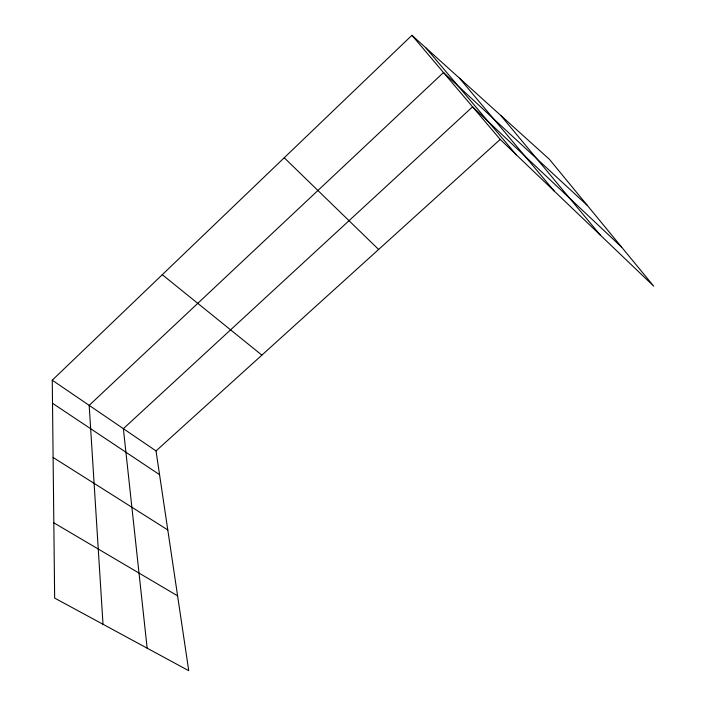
<?xml version="1.0" encoding="UTF-8"?>
<svg xmlns="http://www.w3.org/2000/svg" width="706" height="706" viewBox="0 0 706 706"><rect width="100%" height="100%" fill="white"/><g stroke="black" fill="none" stroke-linecap="round" stroke-linejoin="round"><path stroke-width="1.06" d="M52.262 380.199L156.026 450.931L188.74 670.7L54.653 598.088L52.262 380.199L411.942 35.3L549.392 159.291L653.738 286.177L500.21 139.426L411.942 35.3M156.026 450.931L500.21 139.426M53.824 522.819L177.603 595.838M53.109 457.462L167.79 529.941M52.518 403.294L159.565 474.679M162.283 274.696L261.882 355.127M587.366 205.472L443.5 72.533L89.177 405.359L103.014 624.28M621.677 247.197L472.57 106.827L123.365 428.666L147.148 648.179M284.236 157.756L378.628 249.465M426.009 47.999L516.324 154.826M459.474 78.181L554.263 191.088M500.695 115.369L600.312 235.107"/></g></svg>
